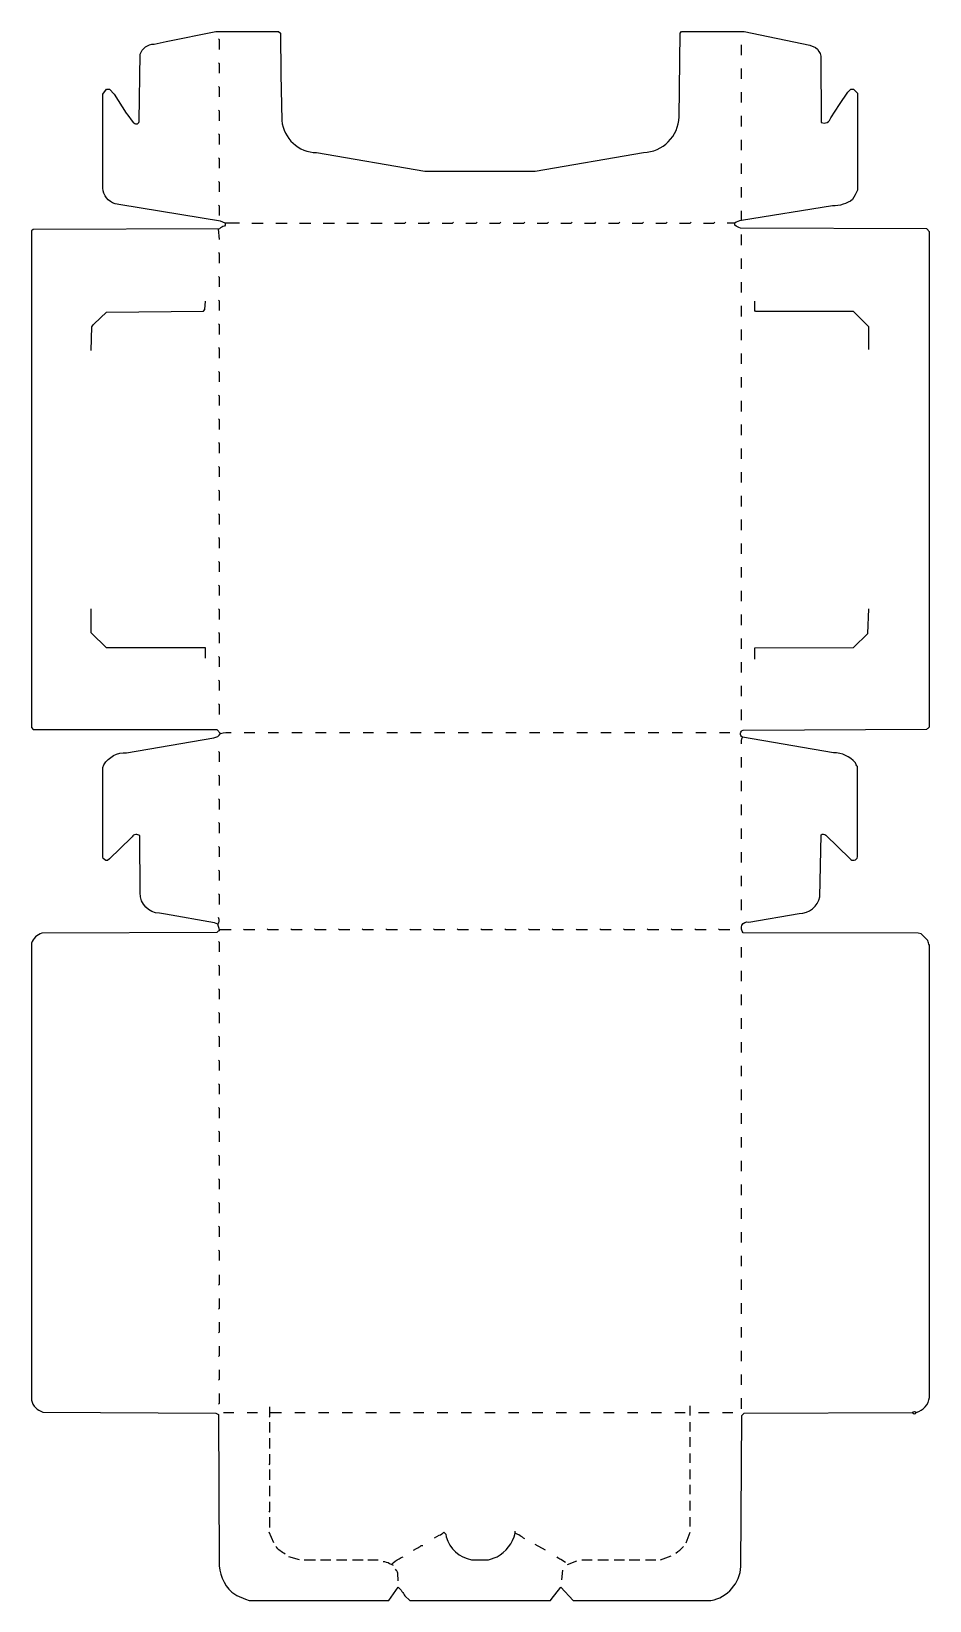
# Model space of a CAD drawing. Extents: x 49 to 994, y 86 to 1738.
import ezdxf

# ---------------------------------------------------------------- set-up
doc = ezdxf.new("R2010")
doc.units = 0
doc.layers.get('0').update_dxf_attribs({"linetype": 'CONTINUOUS'})

msp = doc.modelspace()

# ---------------------------------------------------------------- linework, layer by layer
at = {"color": 250, "linetype": 'CONTINUOUS'}
for points in [[(268, 1536), (253, 1536), (248.088235, 1538.352941), (143.06, 1555.42), (137.067568, 1556.405405, -0.299591), (124, 1573), (124, 1672), (128, 1677), (131, 1677), (136, 1672), (148.769231, 1651.846154), (149.230769, 1651.153846), (156, 1642), (156.9, 1641.8, 0.733942), (162.50714, 1644.006942), (163.49286, 1713.993058, -0.324781), (178.088235, 1724.647059), (190.923077, 1727.384615), (243, 1738), (309, 1738), (311, 1736), (311.510196, 1692.990204), (312.489804, 1644.009796, 0.381532), (349.067568, 1610.405405), (463, 1591), (579, 1591), (692.932432, 1610.405405, 0.393749), (730.50568, 1648.005554), (731.49432, 1735.994446), (733, 1738), (799, 1738), (867.911765, 1723.647059), (874, 1721, -0.165255), (879.50714, 1711.993058), (880, 1642, 0.454961), (890, 1647), (899.2, 1660.9), (908, 1674), (910, 1676), (911, 1677), (914, 1677), (918, 1673), (918, 1571), (915.8, 1566.1), (913, 1561, -0.166606), (891.932432, 1554.405405), (796, 1539, 0.107338), (789, 1536), (781, 1536)], [(253, 1536), (253, 1534), (252, 1533, 0.162817), (247, 1530), (51.002525, 1529.502551), (49, 1528), (49, 1005), (51, 1003), (244, 1003), (248, 999, -0.079254), (259, 1000)], [(796, 988, -0.070182), (797, 995, -0.690233), (798.002564, 1002.502591), (990.997436, 1003.497409, 0.113619), (994, 1006), (994, 1527), (991, 1530), (795.009998, 1530.989798, -0.075622), (789, 1534), (789, 1536)], [(259, 792), (247, 792, -0.08739), (243.997312, 789.497283), (60.002688, 788.502717, 0.251617), (49, 778), (49, 297, 0.270033), (61.002717, 284.497253), (242.997283, 283.502747), (246, 282), (246.496774, 127.003184, 0.210774), (259.846154, 94.769231), (265.153846, 91.230769), (274.088235, 87.352941), (278, 86), (425, 86), (435, 100, -0.075053), (442, 91), (447, 86), (595, 86), (596, 87), (606, 100), (619, 86), (764, 86, 0.339707), (795.503144, 122.003105), (796.496856, 280.996895), (799.002793, 283.502825), (976, 284, -0.618034), (980, 284, 0.290882), (994, 300), (994, 776, -0.078207), (992, 781), (985, 788), (981.997312, 788.502717), (798, 789, -0.763433), (803.923077, 800.384615), (856.932432, 809.405405, 0.351153), (878.507809, 827.007572), (880, 892, -0.461756), (884.7598, 891.750192), (910.2402, 867.249808, 0.687934), (918, 869), (918, 964, -0.120666), (916, 968, 0.209383), (892.923077, 978.615385), (797, 995)], [(245, 798), (241.8, 799.4), (189.932432, 808.594595), (183.923077, 809.615385, -0.411816), (163.491671, 831.00806), (163, 891, 0.527826), (155, 890), (154, 889), (131.1, 866.8), (129, 865, -0.360584), (124, 869), (124, 963), (125.3, 965.9, -0.279904), (149.076923, 978.615385), (240.932432, 994.405405, 0.257234), (248, 999)], [(473, 152), (478.1, 154.8, 0.098514), (483, 158), (485, 156), (485.352941, 153.088235, 0.286624), (512, 129), (530, 129), (538.9, 132.2, 0.206333), (558, 157), (558, 159)], [(568, 151, 0.070063), (558, 157)], [(451, 139), (454.1, 140.8, 0.089283), (459, 144), (461, 144)], [(727, 136, 0.071068), (735, 143)], [(430, 123), (428, 124), (425.9, 124.8, 0.108984), (419, 127)], [(435, 107), (434.560976, 114.95122, 0.163983), (432, 119)], [(611, 126), (606.1, 129.2, -0.095372), (602, 132)]]:
    msp.add_lwpolyline(points, format="xyb", dxfattribs=at)
at = {"color": 251, "linetype": 'CONTINUOUS'}
for points in [[(247, 1719), (247, 1729), (246, 1730)], [(247, 1694), (247, 1704), (246, 1705)], [(247, 1669), (247, 1679), (246, 1680)], [(247, 1644), (247, 1654), (246, 1655)], [(247, 1619), (247, 1629), (246, 1630)], [(247, 1594), (247, 1604), (246, 1605)], [(247, 1569), (247, 1579), (246, 1580)], [(247, 1544), (247, 1554), (246, 1555)], [(247, 1519), (246, 1530)], [(281, 1536), (293, 1536)], [(306, 1536), (318, 1536)], [(331, 1536), (343, 1536)], [(356, 1536), (368, 1536)], [(381, 1536), (393, 1536)], [(406, 1536), (418, 1536)], [(247, 1494), (247, 1504), (246, 1505)], [(247, 1469), (247, 1479), (246, 1480)], [(247, 1444), (247, 1454), (246, 1455)], [(247, 1419), (247, 1429), (246, 1430)], [(247, 1394), (247, 1404), (246, 1405)], [(247, 1369), (247, 1379), (246, 1380)], [(247, 1344), (247, 1354), (246, 1355)], [(247, 1319), (247, 1329), (246, 1330)], [(247, 1294), (247, 1304), (246, 1305)], [(247, 1269), (247, 1279), (246, 1280)], [(247, 1244), (247, 1254), (246, 1255)], [(247, 1219), (247, 1229), (246, 1230)], [(247, 1194), (247, 1204), (246, 1205)], [(247, 1169), (247, 1179), (246, 1180)], [(247, 1144), (247, 1154), (246, 1155)], [(247, 1119), (247, 1129), (246, 1130)], [(247, 1094), (247, 1104), (246, 1105)], [(247, 1069), (247, 1079), (246, 1080)], [(247, 1044), (247, 1054), (246, 1055)], [(247, 1019), (247, 1029), (246, 1030)], [(247, 969), (247, 979), (246, 980)], [(247, 944), (247, 954), (246, 955)], [(247, 919), (247, 929), (246, 930)], [(247, 894), (247, 904), (246, 905)], [(247, 869), (247, 879), (246, 880)], [(247, 844), (247, 854), (246, 855)], [(247, 819), (247, 829), (246, 830)], [(247, 769), (247, 779), (246, 780)], [(247, 744), (247, 754), (246, 755)], [(247, 719), (247, 729), (246, 730)], [(247, 694), (247, 704), (246, 705)], [(247, 669), (247, 679), (246, 680)], [(247, 644), (247, 654), (246, 655)], [(247, 619), (247, 629), (246, 630)], [(247, 594), (247, 604), (246, 605)], [(247, 569), (247, 579), (246, 580)], [(247, 544), (247, 554), (246, 555)], [(247, 519), (247, 529), (246, 530)], [(247, 494), (247, 504), (246, 505)], [(247, 469), (247, 479), (246, 480)], [(247, 444), (247, 454), (246, 455)], [(299, 279), (300, 280), (300, 284), (300, 290)], [(300, 263), (300, 274)], [(300, 246), (300, 257)], [(300, 213), (300, 224)], [(300, 196), (300, 207)], [(300, 163), (300, 174)]]:
    msp.add_lwpolyline(points, dxfattribs=at)
at = {"color": 250, "linetype": 'CONTINUOUS'}
for points in [[(796, 1713), (796, 1724)], [(796, 1688), (796, 1699)], [(796, 1663), (796, 1674)], [(796, 1638), (796, 1649)], [(796, 1613), (796, 1624)], [(796, 1588), (796, 1599)], [(796, 1563), (796, 1574)], [(796, 1539), (796, 1549)], [(796, 1513), (796, 1524)], [(796, 1488), (796, 1499)], [(796, 1463), (796, 1474)], [(112, 1402), (112.480059, 1426.981536), (114, 1429), (115, 1430), (128.004807, 1442.504901), (229.995193, 1443.495099), (231.554455, 1445.044554), (232, 1454)], [(930, 1403), (930, 1427), (914, 1443), (811, 1443), (810, 1444), (810, 1454)], [(796, 1438), (796, 1449)], [(796, 1413), (796, 1424)], [(796, 1388), (796, 1399)], [(796, 1363), (796, 1374)], [(796, 1338), (796, 1349)], [(796, 1313), (796, 1324)], [(796, 1288), (796, 1299)], [(796, 1263), (796, 1274)], [(796, 1238), (796, 1249)], [(796, 1213), (796, 1224)], [(796, 1188), (796, 1199)], [(796, 1163), (796, 1174)], [(796, 1138), (796, 1149)], [(232, 1078), (232, 1089), (128, 1089), (112, 1105), (112, 1130)], [(796, 1113), (796, 1124)], [(810, 1077), (810, 1089), (913.995284, 1089.495193), (929, 1104), (930, 1130)], [(796, 1088), (796, 1099)], [(796, 1063), (796, 1074)], [(796, 1038), (796, 1049)], [(796, 1013), (796, 1024)], [(273, 1000), (284, 1000)], [(298, 1000), (309, 1000)], [(323, 1000), (334, 1000)], [(348, 1000), (359, 1000)], [(373, 1000), (384, 1000)], [(398, 1000), (409, 1000)], [(423, 1000), (434, 1000)], [(448, 1000), (459, 1000)], [(473, 1000), (484, 1000)], [(498, 1000), (509, 1000)], [(523, 1000), (534, 1000)], [(548, 1000), (559, 1000)], [(573, 1000), (584, 1000)], [(598, 1000), (609, 1000)], [(623, 1000), (634, 1000)], [(648, 1000), (659, 1000)], [(673, 1000), (684, 1000)], [(698, 1000), (709, 1000)], [(723, 1000), (734, 1000)], [(748, 1000), (759, 1000)], [(773, 1000), (784, 1000)], [(796, 963), (796, 974)], [(796, 938), (796, 949)], [(796, 913), (796, 924)], [(796, 888), (796, 899)], [(796, 863), (796, 874)], [(796, 838), (796, 849)], [(796, 813), (796, 824)], [(796, 763), (796, 774)], [(796, 738), (796, 749)], [(796, 713), (796, 724)], [(796, 688), (796, 699)], [(796, 663), (796, 674)], [(796, 638), (796, 649)], [(796, 613), (796, 624)], [(796, 588), (796, 599)], [(796, 563), (796, 574)], [(796, 538), (796, 549)], [(796, 513), (796, 524)], [(796, 488), (796, 499)], [(796, 463), (796, 474)], [(796, 438), (796, 449)], [(796, 413), (796, 424)], [(796, 388), (796, 399)], [(796, 363), (796, 374)], [(796, 338), (796, 349)], [(796, 313), (796, 324)], [(796, 288), (796, 299)], [(251, 284), (262, 284)], [(276, 284), (287, 284)], [(300, 284), (312, 284)], [(326, 284), (337, 284)], [(351, 284), (362, 284)], [(376, 284), (387, 284)], [(401, 284), (412, 284)], [(426, 284), (437, 284)], [(451, 284), (462, 284)], [(476, 284), (487, 284)], [(501, 284), (512, 284)], [(526, 284), (537, 284)], [(551, 284), (562, 284)], [(576, 284), (587, 284)], [(601, 284), (612, 284)], [(626, 284), (637, 284)], [(651, 284), (662, 284)], [(676, 284), (687, 284)], [(701, 284), (712, 284)], [(726, 284), (737, 284)], [(742, 281), (742, 291)], [(751, 284), (762, 284)], [(776, 284), (787, 284)], [(742, 264), (742, 274)], [(742, 248), (742, 258)], [(742, 231), (742, 241)], [(742, 214), (742, 224)], [(742, 198), (742, 208)], [(742, 181), (742, 191)], [(742, 164), (742, 174)], [(304, 147), (299, 158)], [(738, 147), (742, 158)], [(590, 139), (579, 145)], [(711, 129), (722, 133)], [(331, 129), (320, 132)], [(336, 129), (348, 129)], [(353, 129), (364, 129)], [(370, 129), (381, 129)], [(387, 129), (398, 129)], [(403, 129), (414, 129)], [(607, 108), (608, 118)], [(613, 124), (623, 128)], [(628, 129), (639, 129)], [(645, 129), (656, 129)], [(662, 129), (673, 129)], [(678, 129), (689, 129)], [(695, 129), (706, 129)]]:
    msp.add_lwpolyline(points, dxfattribs=at)
at = {"color": 252, "linetype": 'CONTINUOUS'}
for points in [[(431, 1536), (442, 1536), (443, 1537)], [(456, 1536), (467, 1536), (468, 1537)], [(481, 1536), (492, 1536), (493, 1537)], [(506, 1536), (517, 1536), (518, 1537)], [(531, 1536), (542, 1536), (543, 1537)], [(556, 1536), (567, 1536), (568, 1537)], [(581, 1536), (592, 1536), (593, 1537)], [(606, 1536), (617, 1536), (618, 1537)], [(631, 1536), (642, 1536), (643, 1537)], [(656, 1536), (667, 1536), (668, 1537)], [(681, 1536), (692, 1536), (693, 1537)], [(706, 1536), (717, 1536), (718, 1537)], [(731, 1536), (742, 1536), (743, 1537)], [(756, 1536), (767, 1536), (768, 1537)], [(284, 792), (273, 792), (272, 793)], [(309, 792), (298, 792), (297, 793)], [(334, 792), (323, 792), (322, 793)], [(359, 792), (348, 792), (347, 793)], [(384, 792), (373, 792), (372, 793)], [(409, 792), (398, 792), (397, 793)], [(434, 792), (423, 792), (422, 793)], [(459, 792), (448, 792), (447, 793)], [(484, 792), (473, 792), (472, 793)], [(509, 792), (498, 792), (497, 793)], [(534, 792), (523, 792), (522, 793)], [(559, 792), (548, 792), (547, 793)], [(584, 792), (573, 792), (572, 793)], [(609, 792), (598, 792), (597, 793)], [(634, 792), (623, 792), (622, 793)], [(659, 792), (648, 792), (647, 793)], [(684, 792), (673, 792), (672, 793)], [(709, 792), (698, 792), (697, 793)], [(734, 792), (723, 792), (722, 793)], [(759, 792), (748, 792), (747, 793)], [(784, 792), (773, 792), (772, 793)], [(246, 418), (247, 419), (247, 429)], [(246, 393), (247, 394), (247, 404)], [(246, 368), (247, 369), (247, 379)], [(246, 343), (247, 344), (247, 354)], [(246, 318), (247, 319), (247, 329)], [(246, 293), (247, 294), (247, 304)], [(299, 229), (300, 230), (300, 240)], [(299, 179), (300, 180), (300, 190)]]:
    msp.add_lwpolyline(points, dxfattribs=at)
at = {"color": 247, "linetype": 'CONTINUOUS'}
for points in [[(247, 792), (245, 798, 0.344265), (246, 805)], [(316, 135, -0.09443), (306, 143)]]:
    msp.add_lwpolyline(points, format="xyb", dxfattribs=at)
at = {"color": 27, "linetype": 'CONTINUOUS'}
for points in [[(976, 284, 0.674049), (980, 284)], [(428, 124, -0.149444), (436, 130, -0.120666), (440, 132)]]:
    msp.add_lwpolyline(points, format="xyb", dxfattribs=at)

doc.saveas('drawing.dxf')
